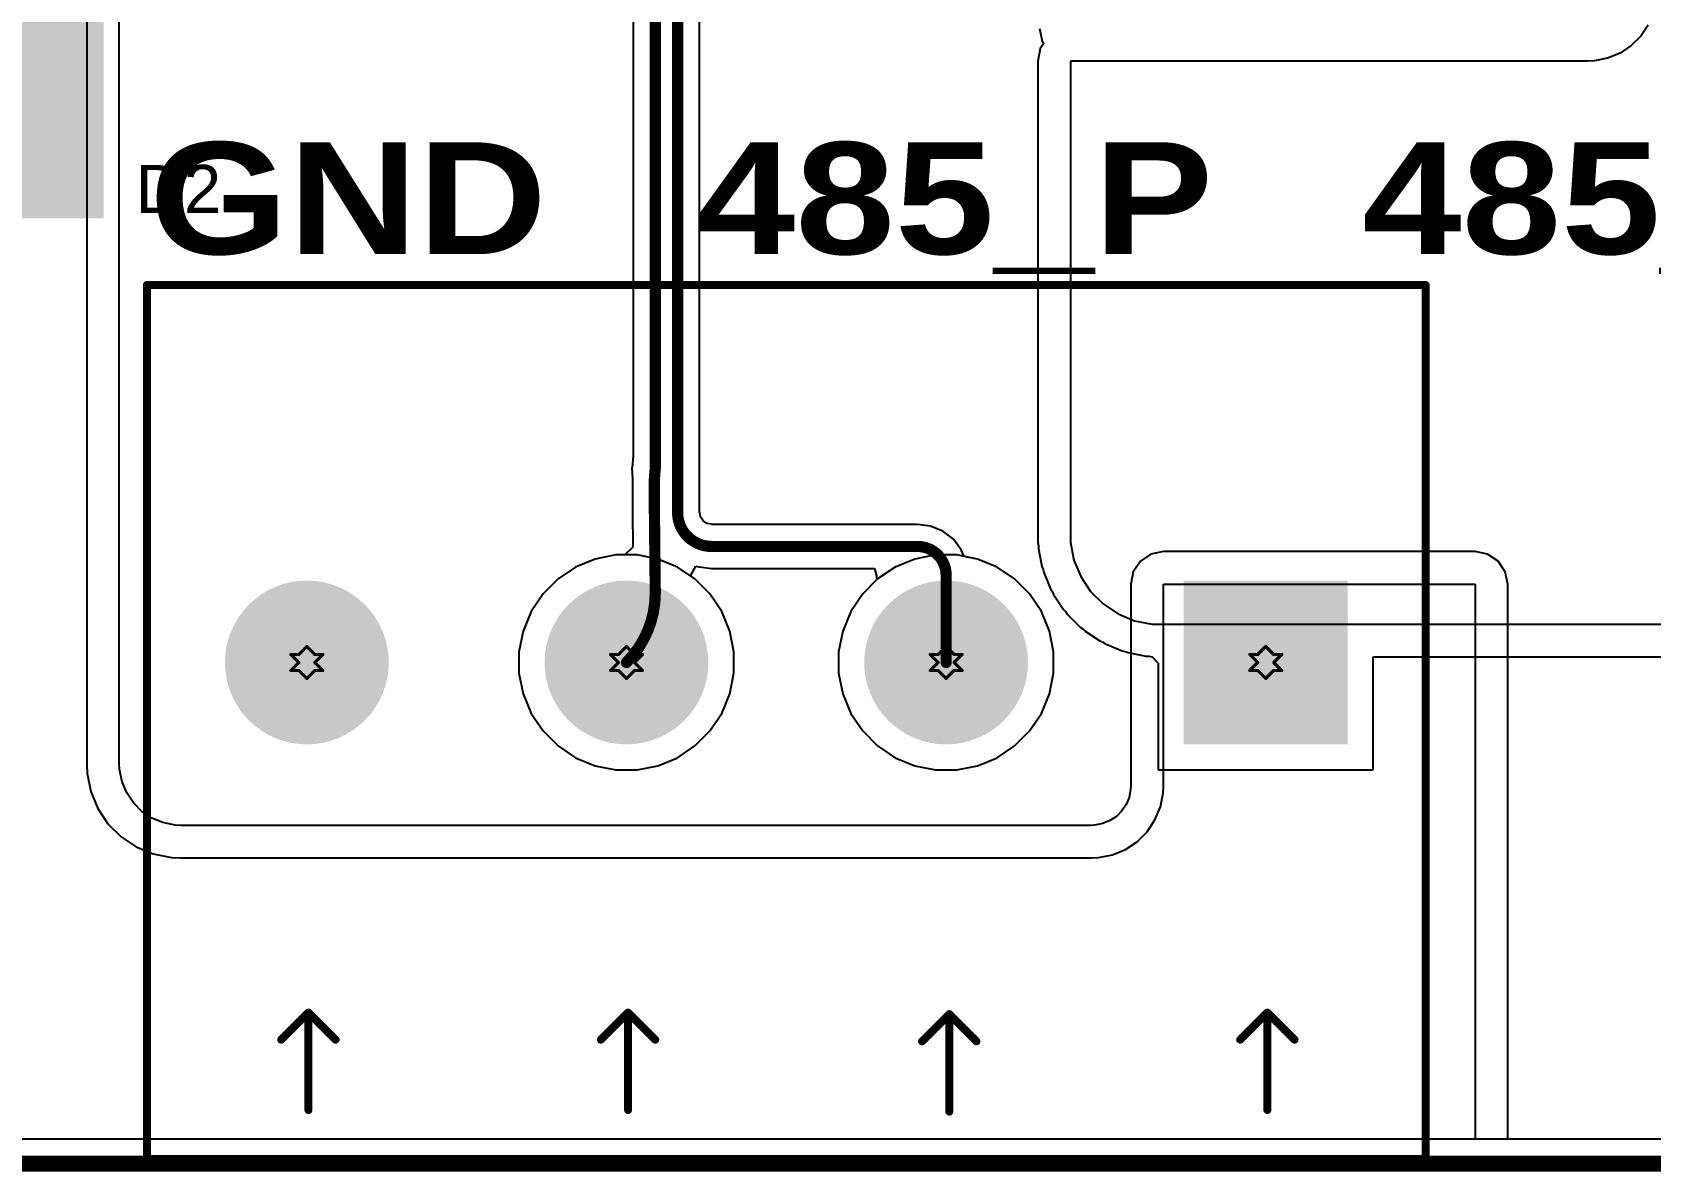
# Model space of a CAD drawing. Header units: inches. Extents: x -40 to 219, y 2 to 133.
# Drawn here: x 9.13 to 34.84, y 2.25 to 20.36 of the extents above; entities that cross this region are included whole.
import ezdxf

# ---------------------------------------------------------------- set-up
doc = ezdxf.new("R2010")
doc.units = ezdxf.units.IN
for name, color, linetype in [('Board Outline', 216, 'Continuous'), ('Bottom Layer', 5, 'Continuous'), ('Bottom Solder', 6, 'Continuous'), ('Drill Drawing', 1, 'Continuous'), ('Multi-Layer', 9, 'Continuous'), ('Pad Holes', 156, 'Continuous'), ('Top Layer', 1, 'Continuous'), ('Top Overlay', 2, 'Continuous'), ('Top Paste', 8, 'Continuous'), ('Top Solder', 216, 'Continuous')]:
    doc.layers.add(name, color=color, linetype=linetype)
doc.styles.add('Arial', font='', dxfattribs={"height": 0.2})
doc.styles.add('Arial Black_Bold', font='', dxfattribs={"height": 0.2})
doc.styles.get('Arial').set_extended_font_data('Arial')
doc.styles.get('Arial Black_Bold').set_extended_font_data('Arial Black', bold=True)

# ---------------------------------------------------------------- blocks, each defined once
blk = doc.blocks.new('TB008A_508_04BE_1')
at = {"layer": 'Bottom Layer'}
blk.add_hatch(color=5, dxfattribs=at).paths.add_polyline_path([(-1.2, 1.2), (1.2, 1.2), (1.2, -1.2), (-1.2, -1.2)])
h = blk.add_hatch(color=5, dxfattribs=at)
edge = h.paths.add_edge_path()
edge.add_arc((5.08, 0), 1.2, 0, 360)
h = blk.add_hatch(color=5, dxfattribs=at)
edge = h.paths.add_edge_path()
edge.add_arc((10.16, 0), 1.2, 0, 360)
h = blk.add_hatch(color=5, dxfattribs=at)
edge = h.paths.add_edge_path()
edge.add_arc((15.24, 0), 1.2, 0, 360)
at = {"layer": 'Bottom Solder'}
blk.add_hatch(color=6, dxfattribs=at).paths.add_polyline_path([(-1.302, 1.302), (1.302, 1.302), (1.302, -1.302), (-1.302, -1.302)])
h = blk.add_hatch(color=6, dxfattribs=at)
edge = h.paths.add_edge_path()
edge.add_arc((5.08, 0), 1.302, 0, 360)
h = blk.add_hatch(color=6, dxfattribs=at)
edge = h.paths.add_edge_path()
edge.add_arc((10.16, 0), 1.302, 0, 360)
h = blk.add_hatch(color=6, dxfattribs=at)
edge = h.paths.add_edge_path()
edge.add_arc((15.24, 0), 1.302, 0, 360)
at = {"layer": 'Multi-Layer'}
h = blk.add_hatch(color=9, dxfattribs=at)
edge = h.paths.add_edge_path()
edge.add_arc((5.08, 0), 1.2, 0, 360)
h = blk.add_hatch(color=9, dxfattribs=at)
edge = h.paths.add_edge_path()
edge.add_arc((10.16, 0), 1.2, 0, 360)
h = blk.add_hatch(color=9, dxfattribs=at)
edge = h.paths.add_edge_path()
edge.add_arc((15.24, 0), 1.2, 0, 360)
at = {"layer": 'Pad Holes'}
h = blk.add_hatch(color=7, dxfattribs=at)
edge = h.paths.add_edge_path()
edge.add_arc((0, 0), 0.8, 0, 360)
h = blk.add_hatch(color=7, dxfattribs=at)
edge = h.paths.add_edge_path()
edge.add_arc((5.08, 0), 0.8, 0, 360)
h = blk.add_hatch(color=7, dxfattribs=at)
edge = h.paths.add_edge_path()
edge.add_arc((10.16, 0), 0.8, 0, 360)
h = blk.add_hatch(color=7, dxfattribs=at)
edge = h.paths.add_edge_path()
edge.add_arc((15.24, 0), 0.8, 0, 360)
at = {"layer": 'Top Layer'}
blk.add_hatch(color=1, dxfattribs=at).paths.add_polyline_path([(-1.2, 1.2), (1.2, 1.2), (1.2, -1.2), (-1.2, -1.2)])
h = blk.add_hatch(color=1, dxfattribs=at)
edge = h.paths.add_edge_path()
edge.add_arc((5.08, 0), 1.2, 0, 360)
h = blk.add_hatch(color=1, dxfattribs=at)
edge = h.paths.add_edge_path()
edge.add_arc((10.16, 0), 1.2, 0, 360)
h = blk.add_hatch(color=1, dxfattribs=at)
edge = h.paths.add_edge_path()
edge.add_arc((15.24, 0), 1.2, 0, 360)
at = {"layer": 'Top Solder'}
blk.add_hatch(color=216, dxfattribs=at).paths.add_polyline_path([(-1.302, 1.302), (1.302, 1.302), (1.302, -1.302), (-1.302, -1.302)])
h = blk.add_hatch(color=216, dxfattribs=at)
edge = h.paths.add_edge_path()
edge.add_arc((5.08, 0), 1.302, 0, 360)
h = blk.add_hatch(color=216, dxfattribs=at)
edge = h.paths.add_edge_path()
edge.add_arc((10.16, 0), 1.302, 0, 360)
h = blk.add_hatch(color=216, dxfattribs=at)
edge = h.paths.add_edge_path()
edge.add_arc((15.24, 0), 1.302, 0, 360)
at = {"layer": 'Top Overlay'}
for points in [[(17.78, 7.89, 0.127, 0.127, 0), (-2.54, 7.89, 0.127, 0.127, 0)], [(-2.54, 7.89, 0.127, 0.127, 0), (-2.54, -6, 0.127, 0.127, 0)], [(17.78, 7.89, 0.127, 0.127, 0), (17.78, -6, 0.127, 0.127, 0)], [(-0.025, 7.112, 0.127, 0.127, 0), (-0.025, 5.563, 0.127, 0.127, 0)], [(5.029, 5.588, 0.127, 0.127, 0), (5.029, 7.137, 0.127, 0.127, 0)], [(10.135, 7.112, 0.127, 0.127, 0), (10.135, 5.563, 0.127, 0.127, 0)], [(15.215, 7.112, 0.127, 0.127, 0), (15.215, 5.563, 0.127, 0.127, 0)], [(-0.025, 5.563, 0.127, 0.127, 0), (-0.457, 5.994, 0.127, 0.127, 0)], [(0.406, 5.994, 0.127, 0.127, 0), (-0.025, 5.563, 0.127, 0.127, 0)], [(5.029, 5.588, 0.127, 0.127, 0), (4.597, 6.02, 0.127, 0.127, 0)], [(5.461, 6.02, 0.127, 0.127, 0), (5.029, 5.588, 0.127, 0.127, 0)], [(10.135, 5.563, 0.127, 0.127, 0), (9.703, 5.994, 0.127, 0.127, 0)], [(10.566, 5.994, 0.127, 0.127, 0), (10.135, 5.563, 0.127, 0.127, 0)], [(15.215, 5.563, 0.127, 0.127, 0), (14.783, 5.994, 0.127, 0.127, 0)], [(15.646, 5.994, 0.127, 0.127, 0), (15.215, 5.563, 0.127, 0.127, 0)], [(17.78, -6, 0.127, 0.127, 0), (-2.54, -6, 0.127, 0.127, 0)]]:
    blk.add_lwpolyline(points, format="xyseb", dxfattribs=at)
for points in [[(-2.572, 7.89, 0.0635, 0.0635, 1), (-2.508, 7.89, 0.0635, 0.0635, 1)], [(-2.572, 7.89, 0.0635, 0.0635, 1), (-2.508, 7.89, 0.0635, 0.0635, 1)], [(17.748, 7.89, 0.0635, 0.0635, 1), (17.812, 7.89, 0.0635, 0.0635, 1)], [(17.748, 7.89, 0.0635, 0.0635, 1), (17.812, 7.89, 0.0635, 0.0635, 1)], [(-0.057, 7.112, 0.0635, 0.0635, 1), (0.006, 7.112, 0.0635, 0.0635, 1)], [(4.997, 7.137, 0.0635, 0.0635, 1), (5.061, 7.137, 0.0635, 0.0635, 1)], [(10.103, 7.112, 0.0635, 0.0635, 1), (10.166, 7.112, 0.0635, 0.0635, 1)], [(15.183, 7.112, 0.0635, 0.0635, 1), (15.246, 7.112, 0.0635, 0.0635, 1)], [(-0.489, 5.994, 0.0635, 0.0635, 1), (-0.425, 5.994, 0.0635, 0.0635, 1)], [(0.375, 5.994, 0.0635, 0.0635, 1), (0.438, 5.994, 0.0635, 0.0635, 1)], [(4.566, 6.02, 0.0635, 0.0635, 1), (4.629, 6.02, 0.0635, 0.0635, 1)], [(5.429, 6.02, 0.0635, 0.0635, 1), (5.493, 6.02, 0.0635, 0.0635, 1)], [(9.671, 5.994, 0.0635, 0.0635, 1), (9.735, 5.994, 0.0635, 0.0635, 1)], [(10.535, 5.994, 0.0635, 0.0635, 1), (10.598, 5.994, 0.0635, 0.0635, 1)], [(14.751, 5.994, 0.0635, 0.0635, 1), (14.815, 5.994, 0.0635, 0.0635, 1)], [(15.615, 5.994, 0.0635, 0.0635, 1), (15.678, 5.994, 0.0635, 0.0635, 1)], [(-0.057, 5.563, 0.0635, 0.0635, 1), (0.006, 5.563, 0.0635, 0.0635, 1)], [(-0.057, 5.563, 0.0635, 0.0635, 1), (0.006, 5.563, 0.0635, 0.0635, 1)], [(-0.057, 5.563, 0.0635, 0.0635, 1), (0.006, 5.563, 0.0635, 0.0635, 1)], [(4.997, 5.588, 0.0635, 0.0635, 1), (5.061, 5.588, 0.0635, 0.0635, 1)], [(4.997, 5.588, 0.0635, 0.0635, 1), (5.061, 5.588, 0.0635, 0.0635, 1)], [(4.997, 5.588, 0.0635, 0.0635, 1), (5.061, 5.588, 0.0635, 0.0635, 1)], [(10.103, 5.563, 0.0635, 0.0635, 1), (10.166, 5.563, 0.0635, 0.0635, 1)], [(10.103, 5.563, 0.0635, 0.0635, 1), (10.166, 5.563, 0.0635, 0.0635, 1)], [(10.103, 5.563, 0.0635, 0.0635, 1), (10.166, 5.563, 0.0635, 0.0635, 1)], [(15.183, 5.563, 0.0635, 0.0635, 1), (15.246, 5.563, 0.0635, 0.0635, 1)], [(15.183, 5.563, 0.0635, 0.0635, 1), (15.246, 5.563, 0.0635, 0.0635, 1)], [(15.183, 5.563, 0.0635, 0.0635, 1), (15.246, 5.563, 0.0635, 0.0635, 1)], [(-2.572, -6, 0.0635, 0.0635, 1), (-2.508, -6, 0.0635, 0.0635, 1)], [(-2.572, -6, 0.0635, 0.0635, 1), (-2.508, -6, 0.0635, 0.0635, 1)], [(17.748, -6, 0.0635, 0.0635, 1), (17.812, -6, 0.0635, 0.0635, 1)], [(17.748, -6, 0.0635, 0.0635, 1), (17.812, -6, 0.0635, 0.0635, 1)]]:
    blk.add_lwpolyline(points, format="xyseb", close=True, dxfattribs=at)
blk = doc.blocks.new('SMB__169')
at = {"layer": 'Top Layer'}
for points in [[(-3.7, -1.2), (-3.7, 1.2), (-0.9, 1.2), (-0.9, -1.2)], [(0.9, -1.2), (0.9, 1.2), (3.7, 1.2), (3.7, -1.2)]]:
    blk.add_hatch(color=1, dxfattribs=at).paths.add_polyline_path(points)
at = {"layer": 'Top Overlay'}
for points in [[(2.591, 1.245), (4.826, 1.245), (4.826, 1.905), (2.591, 1.905)], [(3.734, -1.651), (4.826, -1.651), (4.826, 1.346), (3.734, 1.346)], [(2.591, -1.905), (4.826, -1.905), (4.826, -1.245), (2.591, -1.245)]]:
    blk.add_hatch(color=2, dxfattribs=at).paths.add_polyline_path(points)
at = {"layer": 'Top Paste'}
for points in [[(-3.7, -1.2), (-3.7, 1.2), (-0.9, 1.2), (-0.9, -1.2)], [(0.9, -1.2), (0.9, 1.2), (3.7, 1.2), (3.7, -1.2)]]:
    blk.add_hatch(color=8, dxfattribs=at).paths.add_polyline_path(points)
at = {"layer": 'Top Solder'}
for points in [[(-3.802, -1.302), (-3.802, 1.302), (-0.798, 1.302), (-0.798, -1.302)], [(0.798, -1.302), (0.798, 1.302), (3.802, 1.302), (3.802, -1.302)]]:
    blk.add_hatch(color=216, dxfattribs=at).paths.add_polyline_path(points)
at = {"layer": 'Top Overlay'}
for points in [[(-2.21, 1.854, 0.127, 0.127, 0), (2.591, 1.854, 0.127, 0.127, 0)], [(-2.21, 1.854, 0.127, 0.127, 0), (-2.21, 1.397, 0.127, 0.127, 0)], [(-2.21, -1.854, 0.127, 0.127, 0), (-2.21, -1.397, 0.127, 0.127, 0)], [(-2.21, -1.854, 0.127, 0.127, 0), (2.591, -1.854, 0.127, 0.127, 0)]]:
    blk.add_lwpolyline(points, format="xyseb", dxfattribs=at)
for points in [[(-2.242, 1.854, 0.0635, 0.0635, 1), (-2.178, 1.854, 0.0635, 0.0635, 1)], [(-2.242, 1.854, 0.0635, 0.0635, 1), (-2.178, 1.854, 0.0635, 0.0635, 1)], [(2.559, 1.854, 0.0635, 0.0635, 1), (2.623, 1.854, 0.0635, 0.0635, 1)], [(-2.242, 1.397, 0.0635, 0.0635, 1), (-2.178, 1.397, 0.0635, 0.0635, 1)], [(-2.242, -1.397, 0.0635, 0.0635, 1), (-2.178, -1.397, 0.0635, 0.0635, 1)], [(-2.242, -1.854, 0.0635, 0.0635, 1), (-2.178, -1.854, 0.0635, 0.0635, 1)], [(-2.242, -1.854, 0.0635, 0.0635, 1), (-2.178, -1.854, 0.0635, 0.0635, 1)], [(2.559, -1.854, 0.0635, 0.0635, 1), (2.623, -1.854, 0.0635, 0.0635, 1)]]:
    blk.add_lwpolyline(points, format="xyseb", close=True, dxfattribs=at)

msp = doc.modelspace()

# ---------------------------------------------------------------- linework, layer by layer
at = {"layer": 'Board Outline'}
msp.add_lwpolyline([(3.393, 2.382, 0.254, 0.254, 0), (85.393, 2.382, 0.254, 0.254, 0)], format="xyseb", dxfattribs=at)
at = {"layer": 'Bottom Layer'}
for p, q in [((25.134, 20.42), (25.174, 20.222)), ((34.807, 20.475), (34.688, 20.298)), ((25.145, 20.101), (25.105, 19.902)), ((25.2, 20.183), (25.145, 20.101)), ((25.174, 20.222), (25.2, 20.183)), ((34.537, 20.148), (34.359, 20.03)), ((34.688, 20.298), (34.537, 20.148)), ((25.105, 19.902), (25.105, 12.394)), ((30.484, 19.902), (25.623, 19.902)), ((25.623, 19.902), (25.623, 12.394)), ((33.847, 19.902), (30.484, 19.902)), ((33.953, 19.907), (33.847, 19.902)), ((34.162, 19.948), (33.953, 19.907)), ((34.359, 20.03), (34.162, 19.948)), ((25.105, 12.394), (25.105, 12.252)), ((25.623, 12.394), (25.623, 12.252)), ((25.105, 12.252), (25.115, 12.202)), ((25.115, 12.202), (25.115, 12.151)), ((25.115, 12.151), (25.171, 11.873)), ((25.623, 12.252), (25.679, 11.974)), ((17.759, 11.86), (17.48, 11.673)), ((18.07, 11.989), (17.759, 11.86)), ((18.4, 12.054), (18.07, 11.989)), ((18.737, 12.054), (18.4, 12.054)), ((19.067, 11.989), (18.737, 12.054)), ((19.377, 11.86), (19.067, 11.989)), ((19.657, 11.673), (19.377, 11.86)), ((22.839, 11.86), (22.56, 11.673)), ((23.15, 11.989), (22.839, 11.86)), ((23.48, 12.054), (23.15, 11.989)), ((23.817, 12.054), (23.48, 12.054)), ((24.147, 11.989), (23.817, 12.054)), ((24.457, 11.86), (24.147, 11.989)), ((24.737, 11.673), (24.457, 11.86)), ((25.171, 11.873), (25.19, 11.826)), ((25.679, 11.974), (25.787, 11.712)), ((17.48, 11.673), (17.242, 11.435)), ((19.895, 11.435), (19.657, 11.673)), ((22.56, 11.673), (22.322, 11.435)), ((24.975, 11.435), (24.737, 11.673)), ((25.19, 11.826), (25.2, 11.776)), ((25.2, 11.776), (25.309, 11.514)), ((25.787, 11.712), (25.945, 11.476)), ((17.242, 11.435), (17.055, 11.155)), ((20.082, 11.155), (19.895, 11.435)), ((22.322, 11.435), (22.135, 11.155)), ((25.162, 11.155), (24.975, 11.435)), ((25.309, 11.514), (25.337, 11.471)), ((25.337, 11.471), (25.356, 11.424)), ((25.356, 11.424), (25.514, 11.188)), ((25.945, 11.476), (26.145, 11.276)), ((17.055, 11.155), (16.926, 10.845)), ((20.211, 10.845), (20.082, 11.155)), ((22.135, 11.155), (22.006, 10.845)), ((25.291, 10.845), (25.162, 11.155)), ((25.514, 11.188), (25.55, 11.152)), ((25.55, 11.152), (25.578, 11.11)), ((25.578, 11.11), (25.779, 10.909)), ((26.145, 11.276), (26.381, 11.118)), ((26.381, 11.118), (26.643, 11.01)), ((16.926, 10.845), (16.86, 10.515)), ((20.276, 10.515), (20.211, 10.845)), ((22.006, 10.845), (21.94, 10.515)), ((25.356, 10.515), (25.291, 10.845)), ((25.779, 10.909), (25.821, 10.881)), ((25.821, 10.881), (25.857, 10.845)), ((25.857, 10.845), (26.093, 10.688)), ((26.643, 11.01), (26.921, 10.954)), ((26.921, 10.954), (27.063, 10.954)), ((27.063, 10.954), (36.842, 10.954)), ((26.093, 10.688), (26.14, 10.668)), ((26.14, 10.668), (26.183, 10.64)), ((26.183, 10.64), (26.445, 10.531)), ((16.86, 10.515), (16.86, 10.178)), ((20.276, 10.178), (20.276, 10.515)), ((21.94, 10.515), (21.94, 10.178)), ((25.356, 10.178), (25.356, 10.515)), ((26.445, 10.531), (26.495, 10.521)), ((26.495, 10.521), (26.542, 10.502)), ((26.542, 10.502), (26.82, 10.446)), ((26.82, 10.446), (26.871, 10.446)), ((26.871, 10.446), (26.921, 10.436)), ((26.921, 10.436), (27.02, 10.337)), ((27.02, 10.337), (27.02, 8.638)), ((30.436, 8.638), (30.436, 10.436)), ((30.436, 10.436), (36.842, 10.436)), ((16.86, 10.178), (16.926, 9.848)), ((20.211, 9.848), (20.276, 10.178)), ((21.94, 10.178), (22.006, 9.848)), ((25.291, 9.848), (25.356, 10.178)), ((16.926, 9.848), (17.055, 9.537)), ((20.082, 9.537), (20.211, 9.848)), ((22.006, 9.848), (22.135, 9.537)), ((25.162, 9.537), (25.291, 9.848)), ((17.055, 9.537), (17.242, 9.258)), ((19.895, 9.258), (20.082, 9.537)), ((22.135, 9.537), (22.322, 9.258)), ((24.975, 9.258), (25.162, 9.537)), ((17.242, 9.258), (17.48, 9.02)), ((17.48, 9.02), (17.759, 8.833)), ((19.377, 8.833), (19.657, 9.02)), ((19.657, 9.02), (19.895, 9.258)), ((22.322, 9.258), (22.56, 9.02)), ((22.56, 9.02), (22.839, 8.833)), ((24.457, 8.833), (24.737, 9.02)), ((24.737, 9.02), (24.975, 9.258)), ((17.759, 8.833), (18.07, 8.704)), ((19.067, 8.704), (19.377, 8.833)), ((22.839, 8.833), (23.15, 8.704)), ((24.147, 8.704), (24.457, 8.833)), ((18.07, 8.704), (18.4, 8.638)), ((18.4, 8.638), (18.737, 8.638)), ((18.737, 8.638), (19.067, 8.704)), ((23.15, 8.704), (23.48, 8.638)), ((23.48, 8.638), (23.817, 8.638)), ((23.817, 8.638), (24.147, 8.704)), ((27.02, 8.638), (30.436, 8.638)), ((85.63, 2.77), (3.156, 2.77))]:
    msp.add_line(p, q, dxfattribs=at)
at = {"layer": 'Drill Drawing'}
for points in [[(13.361, 10.473, 0.0508, 0.0508, 0), (13.488, 10.6, 0.0508, 0.0508, 0)], [(13.488, 10.6, 0.0508, 0.0508, 0), (13.615, 10.473, 0.0508, 0.0508, 0)], [(18.441, 10.473, 0.0508, 0.0508, 0), (18.568, 10.6, 0.0508, 0.0508, 0)], [(18.568, 10.6, 0.0508, 0.0508, 0), (18.695, 10.473, 0.0508, 0.0508, 0)], [(23.521, 10.473, 0.0508, 0.0508, 0), (23.648, 10.6, 0.0508, 0.0508, 0)], [(23.648, 10.6, 0.0508, 0.0508, 0), (23.775, 10.473, 0.0508, 0.0508, 0)], [(28.601, 10.473, 0.0508, 0.0508, 0), (28.728, 10.6, 0.0508, 0.0508, 0)], [(28.728, 10.6, 0.0508, 0.0508, 0), (28.855, 10.473, 0.0508, 0.0508, 0)], [(13.234, 10.473, 0.0508, 0.0508, 0), (13.361, 10.346, 0.0508, 0.0508, 0)], [(13.234, 10.473, 0.0508, 0.0508, 0), (13.361, 10.473, 0.0508, 0.0508, 0)], [(13.234, 10.219, 0.0508, 0.0508, 0), (13.361, 10.346, 0.0508, 0.0508, 0)], [(13.615, 10.473, 0.0508, 0.0508, 0), (13.742, 10.473, 0.0508, 0.0508, 0)], [(13.615, 10.346, 0.0508, 0.0508, 0), (13.742, 10.473, 0.0508, 0.0508, 0)], [(13.615, 10.346, 0.0508, 0.0508, 0), (13.742, 10.219, 0.0508, 0.0508, 0)], [(18.314, 10.473, 0.0508, 0.0508, 0), (18.441, 10.346, 0.0508, 0.0508, 0)], [(18.314, 10.473, 0.0508, 0.0508, 0), (18.441, 10.473, 0.0508, 0.0508, 0)], [(18.314, 10.219, 0.0508, 0.0508, 0), (18.441, 10.346, 0.0508, 0.0508, 0)], [(18.695, 10.473, 0.0508, 0.0508, 0), (18.822, 10.473, 0.0508, 0.0508, 0)], [(18.695, 10.346, 0.0508, 0.0508, 0), (18.822, 10.473, 0.0508, 0.0508, 0)], [(18.695, 10.346, 0.0508, 0.0508, 0), (18.822, 10.219, 0.0508, 0.0508, 0)], [(23.394, 10.473, 0.0508, 0.0508, 0), (23.521, 10.346, 0.0508, 0.0508, 0)], [(23.394, 10.473, 0.0508, 0.0508, 0), (23.521, 10.473, 0.0508, 0.0508, 0)], [(23.394, 10.219, 0.0508, 0.0508, 0), (23.521, 10.346, 0.0508, 0.0508, 0)], [(23.775, 10.473, 0.0508, 0.0508, 0), (23.902, 10.473, 0.0508, 0.0508, 0)], [(23.775, 10.346, 0.0508, 0.0508, 0), (23.902, 10.473, 0.0508, 0.0508, 0)], [(23.775, 10.346, 0.0508, 0.0508, 0), (23.902, 10.219, 0.0508, 0.0508, 0)], [(28.474, 10.473, 0.0508, 0.0508, 0), (28.601, 10.346, 0.0508, 0.0508, 0)], [(28.474, 10.473, 0.0508, 0.0508, 0), (28.601, 10.473, 0.0508, 0.0508, 0)], [(28.474, 10.219, 0.0508, 0.0508, 0), (28.601, 10.346, 0.0508, 0.0508, 0)], [(28.855, 10.473, 0.0508, 0.0508, 0), (28.982, 10.473, 0.0508, 0.0508, 0)], [(28.855, 10.346, 0.0508, 0.0508, 0), (28.982, 10.473, 0.0508, 0.0508, 0)], [(28.855, 10.346, 0.0508, 0.0508, 0), (28.982, 10.219, 0.0508, 0.0508, 0)], [(13.234, 10.219, 0.0508, 0.0508, 0), (13.361, 10.219, 0.0508, 0.0508, 0)], [(13.361, 10.219, 0.0508, 0.0508, 0), (13.488, 10.092, 0.0508, 0.0508, 0)], [(13.488, 10.092, 0.0508, 0.0508, 0), (13.615, 10.219, 0.0508, 0.0508, 0)], [(13.615, 10.219, 0.0508, 0.0508, 0), (13.742, 10.219, 0.0508, 0.0508, 0)], [(18.314, 10.219, 0.0508, 0.0508, 0), (18.441, 10.219, 0.0508, 0.0508, 0)], [(18.441, 10.219, 0.0508, 0.0508, 0), (18.568, 10.092, 0.0508, 0.0508, 0)], [(18.568, 10.092, 0.0508, 0.0508, 0), (18.695, 10.219, 0.0508, 0.0508, 0)], [(18.695, 10.219, 0.0508, 0.0508, 0), (18.822, 10.219, 0.0508, 0.0508, 0)], [(23.394, 10.219, 0.0508, 0.0508, 0), (23.521, 10.219, 0.0508, 0.0508, 0)], [(23.521, 10.219, 0.0508, 0.0508, 0), (23.648, 10.092, 0.0508, 0.0508, 0)], [(23.648, 10.092, 0.0508, 0.0508, 0), (23.775, 10.219, 0.0508, 0.0508, 0)], [(23.775, 10.219, 0.0508, 0.0508, 0), (23.902, 10.219, 0.0508, 0.0508, 0)], [(28.474, 10.219, 0.0508, 0.0508, 0), (28.601, 10.219, 0.0508, 0.0508, 0)], [(28.601, 10.219, 0.0508, 0.0508, 0), (28.728, 10.092, 0.0508, 0.0508, 0)], [(28.728, 10.092, 0.0508, 0.0508, 0), (28.855, 10.219, 0.0508, 0.0508, 0)], [(28.855, 10.219, 0.0508, 0.0508, 0), (28.982, 10.219, 0.0508, 0.0508, 0)]]:
    msp.add_lwpolyline(points, format="xyseb", dxfattribs=at)
for points in [[(13.476, 10.6, 0.0254, 0.0254, 1), (13.501, 10.6, 0.0254, 0.0254, 1)], [(13.476, 10.6, 0.0254, 0.0254, 1), (13.501, 10.6, 0.0254, 0.0254, 1)], [(18.556, 10.6, 0.0254, 0.0254, 1), (18.581, 10.6, 0.0254, 0.0254, 1)], [(18.556, 10.6, 0.0254, 0.0254, 1), (18.581, 10.6, 0.0254, 0.0254, 1)], [(23.636, 10.6, 0.0254, 0.0254, 1), (23.661, 10.6, 0.0254, 0.0254, 1)], [(23.636, 10.6, 0.0254, 0.0254, 1), (23.661, 10.6, 0.0254, 0.0254, 1)], [(28.716, 10.6, 0.0254, 0.0254, 1), (28.741, 10.6, 0.0254, 0.0254, 1)], [(28.716, 10.6, 0.0254, 0.0254, 1), (28.741, 10.6, 0.0254, 0.0254, 1)], [(13.222, 10.473, 0.0254, 0.0254, 1), (13.247, 10.473, 0.0254, 0.0254, 1)], [(13.222, 10.473, 0.0254, 0.0254, 1), (13.247, 10.473, 0.0254, 0.0254, 1)], [(13.349, 10.473, 0.0254, 0.0254, 1), (13.374, 10.473, 0.0254, 0.0254, 1)], [(13.349, 10.473, 0.0254, 0.0254, 1), (13.374, 10.473, 0.0254, 0.0254, 1)], [(13.349, 10.346, 0.0254, 0.0254, 1), (13.374, 10.346, 0.0254, 0.0254, 1)], [(13.349, 10.346, 0.0254, 0.0254, 1), (13.374, 10.346, 0.0254, 0.0254, 1)], [(13.603, 10.473, 0.0254, 0.0254, 1), (13.628, 10.473, 0.0254, 0.0254, 1)], [(13.603, 10.473, 0.0254, 0.0254, 1), (13.628, 10.473, 0.0254, 0.0254, 1)], [(13.603, 10.346, 0.0254, 0.0254, 1), (13.628, 10.346, 0.0254, 0.0254, 1)], [(13.603, 10.346, 0.0254, 0.0254, 1), (13.628, 10.346, 0.0254, 0.0254, 1)], [(13.73, 10.473, 0.0254, 0.0254, 1), (13.755, 10.473, 0.0254, 0.0254, 1)], [(13.73, 10.473, 0.0254, 0.0254, 1), (13.755, 10.473, 0.0254, 0.0254, 1)], [(18.302, 10.473, 0.0254, 0.0254, 1), (18.327, 10.473, 0.0254, 0.0254, 1)], [(18.302, 10.473, 0.0254, 0.0254, 1), (18.327, 10.473, 0.0254, 0.0254, 1)], [(18.429, 10.473, 0.0254, 0.0254, 1), (18.454, 10.473, 0.0254, 0.0254, 1)], [(18.429, 10.473, 0.0254, 0.0254, 1), (18.454, 10.473, 0.0254, 0.0254, 1)], [(18.429, 10.346, 0.0254, 0.0254, 1), (18.454, 10.346, 0.0254, 0.0254, 1)], [(18.429, 10.346, 0.0254, 0.0254, 1), (18.454, 10.346, 0.0254, 0.0254, 1)], [(18.683, 10.473, 0.0254, 0.0254, 1), (18.708, 10.473, 0.0254, 0.0254, 1)], [(18.683, 10.473, 0.0254, 0.0254, 1), (18.708, 10.473, 0.0254, 0.0254, 1)], [(18.683, 10.346, 0.0254, 0.0254, 1), (18.708, 10.346, 0.0254, 0.0254, 1)], [(18.683, 10.346, 0.0254, 0.0254, 1), (18.708, 10.346, 0.0254, 0.0254, 1)], [(18.81, 10.473, 0.0254, 0.0254, 1), (18.835, 10.473, 0.0254, 0.0254, 1)], [(18.81, 10.473, 0.0254, 0.0254, 1), (18.835, 10.473, 0.0254, 0.0254, 1)], [(23.382, 10.473, 0.0254, 0.0254, 1), (23.407, 10.473, 0.0254, 0.0254, 1)], [(23.382, 10.473, 0.0254, 0.0254, 1), (23.407, 10.473, 0.0254, 0.0254, 1)], [(23.509, 10.473, 0.0254, 0.0254, 1), (23.534, 10.473, 0.0254, 0.0254, 1)], [(23.509, 10.473, 0.0254, 0.0254, 1), (23.534, 10.473, 0.0254, 0.0254, 1)], [(23.509, 10.346, 0.0254, 0.0254, 1), (23.534, 10.346, 0.0254, 0.0254, 1)], [(23.509, 10.346, 0.0254, 0.0254, 1), (23.534, 10.346, 0.0254, 0.0254, 1)], [(23.763, 10.473, 0.0254, 0.0254, 1), (23.788, 10.473, 0.0254, 0.0254, 1)], [(23.763, 10.473, 0.0254, 0.0254, 1), (23.788, 10.473, 0.0254, 0.0254, 1)], [(23.763, 10.346, 0.0254, 0.0254, 1), (23.788, 10.346, 0.0254, 0.0254, 1)], [(23.763, 10.346, 0.0254, 0.0254, 1), (23.788, 10.346, 0.0254, 0.0254, 1)], [(23.89, 10.473, 0.0254, 0.0254, 1), (23.915, 10.473, 0.0254, 0.0254, 1)], [(23.89, 10.473, 0.0254, 0.0254, 1), (23.915, 10.473, 0.0254, 0.0254, 1)], [(28.462, 10.473, 0.0254, 0.0254, 1), (28.487, 10.473, 0.0254, 0.0254, 1)], [(28.462, 10.473, 0.0254, 0.0254, 1), (28.487, 10.473, 0.0254, 0.0254, 1)], [(28.589, 10.473, 0.0254, 0.0254, 1), (28.614, 10.473, 0.0254, 0.0254, 1)], [(28.589, 10.473, 0.0254, 0.0254, 1), (28.614, 10.473, 0.0254, 0.0254, 1)], [(28.589, 10.346, 0.0254, 0.0254, 1), (28.614, 10.346, 0.0254, 0.0254, 1)], [(28.589, 10.346, 0.0254, 0.0254, 1), (28.614, 10.346, 0.0254, 0.0254, 1)], [(28.843, 10.473, 0.0254, 0.0254, 1), (28.868, 10.473, 0.0254, 0.0254, 1)], [(28.843, 10.473, 0.0254, 0.0254, 1), (28.868, 10.473, 0.0254, 0.0254, 1)], [(28.843, 10.346, 0.0254, 0.0254, 1), (28.868, 10.346, 0.0254, 0.0254, 1)], [(28.843, 10.346, 0.0254, 0.0254, 1), (28.868, 10.346, 0.0254, 0.0254, 1)], [(28.97, 10.473, 0.0254, 0.0254, 1), (28.995, 10.473, 0.0254, 0.0254, 1)], [(28.97, 10.473, 0.0254, 0.0254, 1), (28.995, 10.473, 0.0254, 0.0254, 1)], [(13.222, 10.219, 0.0254, 0.0254, 1), (13.247, 10.219, 0.0254, 0.0254, 1)], [(13.222, 10.219, 0.0254, 0.0254, 1), (13.247, 10.219, 0.0254, 0.0254, 1)], [(13.349, 10.219, 0.0254, 0.0254, 1), (13.374, 10.219, 0.0254, 0.0254, 1)], [(13.349, 10.219, 0.0254, 0.0254, 1), (13.374, 10.219, 0.0254, 0.0254, 1)], [(13.476, 10.092, 0.0254, 0.0254, 1), (13.501, 10.092, 0.0254, 0.0254, 1)], [(13.476, 10.092, 0.0254, 0.0254, 1), (13.501, 10.092, 0.0254, 0.0254, 1)], [(13.603, 10.219, 0.0254, 0.0254, 1), (13.628, 10.219, 0.0254, 0.0254, 1)], [(13.603, 10.219, 0.0254, 0.0254, 1), (13.628, 10.219, 0.0254, 0.0254, 1)], [(13.73, 10.219, 0.0254, 0.0254, 1), (13.755, 10.219, 0.0254, 0.0254, 1)], [(13.73, 10.219, 0.0254, 0.0254, 1), (13.755, 10.219, 0.0254, 0.0254, 1)], [(18.302, 10.219, 0.0254, 0.0254, 1), (18.327, 10.219, 0.0254, 0.0254, 1)], [(18.302, 10.219, 0.0254, 0.0254, 1), (18.327, 10.219, 0.0254, 0.0254, 1)], [(18.429, 10.219, 0.0254, 0.0254, 1), (18.454, 10.219, 0.0254, 0.0254, 1)], [(18.429, 10.219, 0.0254, 0.0254, 1), (18.454, 10.219, 0.0254, 0.0254, 1)], [(18.556, 10.092, 0.0254, 0.0254, 1), (18.581, 10.092, 0.0254, 0.0254, 1)], [(18.556, 10.092, 0.0254, 0.0254, 1), (18.581, 10.092, 0.0254, 0.0254, 1)], [(18.683, 10.219, 0.0254, 0.0254, 1), (18.708, 10.219, 0.0254, 0.0254, 1)], [(18.683, 10.219, 0.0254, 0.0254, 1), (18.708, 10.219, 0.0254, 0.0254, 1)], [(18.81, 10.219, 0.0254, 0.0254, 1), (18.835, 10.219, 0.0254, 0.0254, 1)], [(18.81, 10.219, 0.0254, 0.0254, 1), (18.835, 10.219, 0.0254, 0.0254, 1)], [(23.382, 10.219, 0.0254, 0.0254, 1), (23.407, 10.219, 0.0254, 0.0254, 1)], [(23.382, 10.219, 0.0254, 0.0254, 1), (23.407, 10.219, 0.0254, 0.0254, 1)], [(23.509, 10.219, 0.0254, 0.0254, 1), (23.534, 10.219, 0.0254, 0.0254, 1)], [(23.509, 10.219, 0.0254, 0.0254, 1), (23.534, 10.219, 0.0254, 0.0254, 1)], [(23.636, 10.092, 0.0254, 0.0254, 1), (23.661, 10.092, 0.0254, 0.0254, 1)], [(23.636, 10.092, 0.0254, 0.0254, 1), (23.661, 10.092, 0.0254, 0.0254, 1)], [(23.763, 10.219, 0.0254, 0.0254, 1), (23.788, 10.219, 0.0254, 0.0254, 1)], [(23.763, 10.219, 0.0254, 0.0254, 1), (23.788, 10.219, 0.0254, 0.0254, 1)], [(23.89, 10.219, 0.0254, 0.0254, 1), (23.915, 10.219, 0.0254, 0.0254, 1)], [(23.89, 10.219, 0.0254, 0.0254, 1), (23.915, 10.219, 0.0254, 0.0254, 1)], [(28.462, 10.219, 0.0254, 0.0254, 1), (28.487, 10.219, 0.0254, 0.0254, 1)], [(28.462, 10.219, 0.0254, 0.0254, 1), (28.487, 10.219, 0.0254, 0.0254, 1)], [(28.589, 10.219, 0.0254, 0.0254, 1), (28.614, 10.219, 0.0254, 0.0254, 1)], [(28.589, 10.219, 0.0254, 0.0254, 1), (28.614, 10.219, 0.0254, 0.0254, 1)], [(28.716, 10.092, 0.0254, 0.0254, 1), (28.741, 10.092, 0.0254, 0.0254, 1)], [(28.716, 10.092, 0.0254, 0.0254, 1), (28.741, 10.092, 0.0254, 0.0254, 1)], [(28.843, 10.219, 0.0254, 0.0254, 1), (28.868, 10.219, 0.0254, 0.0254, 1)], [(28.843, 10.219, 0.0254, 0.0254, 1), (28.868, 10.219, 0.0254, 0.0254, 1)], [(28.97, 10.219, 0.0254, 0.0254, 1), (28.995, 10.219, 0.0254, 0.0254, 1)], [(28.97, 10.219, 0.0254, 0.0254, 1), (28.995, 10.219, 0.0254, 0.0254, 1)]]:
    msp.add_lwpolyline(points, format="xyseb", close=True, dxfattribs=at)
at = {"layer": 'Top Layer'}
for p, q in [((9.99, 23.961), (9.99, 8.73)), ((10.508, 8.742), (10.508, 23.961)), ((18.676, 22.556), (18.676, 13.628)), ((19.731, 12.73), (19.731, 22.492)), ((18.661, 13.451), (18.655, 13.437)), ((18.655, 13.437), (18.665, 13.259)), ((18.676, 13.628), (18.661, 13.451)), ((18.665, 13.258), (18.663, 13.248)), ((18.663, 13.248), (18.663, 12.753)), ((18.665, 13.259), (18.665, 13.258)), ((18.663, 12.753), (18.663, 12.75)), ((18.663, 12.75), (18.663, 12.746)), ((18.663, 12.746), (18.669, 12.181)), ((19.733, 12.73), (19.731, 12.73)), ((19.747, 12.658), (19.733, 12.73)), ((19.788, 12.597), (19.747, 12.658)), ((19.849, 12.556), (19.788, 12.597)), ((19.921, 12.542), (19.849, 12.556)), ((19.921, 12.54), (19.921, 12.542)), ((23.194, 12.54), (19.921, 12.54)), ((23.402, 12.512), (23.194, 12.54)), ((23.194, 12.54), (23.194, 12.54)), ((23.596, 12.432), (23.402, 12.512)), ((23.763, 12.304), (23.596, 12.432)), ((18.669, 12.181), (18.543, 12.054)), ((23.89, 12.138), (23.763, 12.304)), ((23.935, 12.031), (23.89, 12.138)), ((27.102, 12.107), (26.904, 12.068)), ((32.055, 12.107), (27.102, 12.107)), ((32.253, 12.068), (32.055, 12.107)), ((17.759, 11.86), (17.48, 11.673)), ((18.07, 11.989), (17.759, 11.86)), ((18.4, 12.054), (18.07, 11.989)), ((18.543, 12.054), (18.4, 12.054)), ((19.586, 11.721), (19.67, 11.878)), ((19.67, 11.878), (19.69, 11.87)), ((19.69, 11.87), (19.921, 11.84)), ((19.921, 11.84), (19.921, 11.84)), ((19.921, 11.84), (22.509, 11.84)), ((22.509, 11.84), (22.544, 11.724)), ((24.147, 11.989), (23.935, 12.031)), ((24.457, 11.86), (24.147, 11.989)), ((24.737, 11.673), (24.457, 11.86)), ((26.736, 11.956), (26.623, 11.788)), ((26.904, 12.068), (26.736, 11.956)), ((32.421, 11.956), (32.253, 12.068)), ((32.533, 11.788), (32.421, 11.956)), ((17.48, 11.673), (17.242, 11.435)), ((19.657, 11.673), (19.586, 11.721)), ((19.895, 11.435), (19.657, 11.673)), ((22.549, 11.663), (22.322, 11.435)), ((22.544, 11.724), (22.549, 11.663)), ((24.975, 11.435), (24.737, 11.673)), ((26.623, 11.788), (26.584, 11.589)), ((26.584, 11.589), (26.584, 8.395)), ((27.102, 8.382), (27.102, 11.589)), ((27.102, 11.589), (32.055, 11.589)), ((32.055, 11.589), (32.055, 2.77)), ((32.573, 11.589), (32.533, 11.788)), ((32.573, 2.77), (32.573, 11.589)), ((17.242, 11.435), (17.055, 11.155)), ((20.082, 11.155), (19.895, 11.435)), ((22.322, 11.435), (22.135, 11.155)), ((25.162, 11.155), (24.975, 11.435)), ((17.055, 11.155), (16.926, 10.845)), ((20.211, 10.845), (20.082, 11.155)), ((22.135, 11.155), (22.006, 10.845)), ((25.291, 10.845), (25.162, 11.155)), ((16.926, 10.845), (16.86, 10.515)), ((20.276, 10.515), (20.211, 10.845)), ((22.006, 10.845), (21.94, 10.515)), ((25.356, 10.515), (25.291, 10.845)), ((16.86, 10.515), (16.86, 10.178)), ((20.276, 10.178), (20.276, 10.515)), ((21.94, 10.515), (21.94, 10.178)), ((25.356, 10.178), (25.356, 10.515)), ((16.86, 10.178), (16.926, 9.848)), ((20.211, 9.848), (20.276, 10.178)), ((21.94, 10.178), (22.006, 9.848)), ((25.291, 9.848), (25.356, 10.178)), ((16.926, 9.848), (17.055, 9.537)), ((20.082, 9.537), (20.211, 9.848)), ((22.006, 9.848), (22.135, 9.537)), ((25.162, 9.537), (25.291, 9.848)), ((17.055, 9.537), (17.242, 9.258)), ((19.895, 9.258), (20.082, 9.537)), ((22.135, 9.537), (22.322, 9.258)), ((24.975, 9.258), (25.162, 9.537)), ((17.242, 9.258), (17.48, 9.02)), ((17.48, 9.02), (17.759, 8.833)), ((19.377, 8.833), (19.657, 9.02)), ((19.657, 9.02), (19.895, 9.258)), ((22.322, 9.258), (22.56, 9.02)), ((22.56, 9.02), (22.839, 8.833)), ((24.457, 8.833), (24.737, 9.02)), ((24.737, 9.02), (24.975, 9.258)), ((17.759, 8.833), (18.07, 8.704)), ((19.067, 8.704), (19.377, 8.833)), ((22.839, 8.833), (23.15, 8.704)), ((24.147, 8.704), (24.457, 8.833)), ((9.99, 8.73), (9.997, 8.584)), ((9.997, 8.584), (10.054, 8.297)), ((10.513, 8.647), (10.508, 8.742)), ((10.552, 8.448), (10.513, 8.647)), ((18.07, 8.704), (18.4, 8.638)), ((18.4, 8.638), (18.737, 8.638)), ((18.737, 8.638), (19.067, 8.704)), ((23.15, 8.704), (23.48, 8.638)), ((23.48, 8.638), (23.817, 8.638)), ((23.817, 8.638), (24.147, 8.704)), ((10.054, 8.297), (10.166, 8.027)), ((10.625, 8.272), (10.552, 8.448)), ((10.731, 8.114), (10.625, 8.272)), ((26.581, 8.334), (26.555, 8.201)), ((26.584, 8.395), (26.581, 8.334)), ((27.053, 8.05), (27.096, 8.27)), ((27.096, 8.27), (27.102, 8.382)), ((27.102, 8.382), (27.102, 8.382)), ((10.166, 8.027), (10.328, 7.784)), ((10.865, 7.98), (10.731, 8.114)), ((11.023, 7.874), (10.865, 7.98)), ((26.44, 7.987), (26.354, 7.901)), ((26.508, 8.089), (26.44, 7.987)), ((26.555, 8.201), (26.508, 8.089)), ((26.967, 7.843), (27.053, 8.05)), ((10.328, 7.784), (10.535, 7.577)), ((11.199, 7.801), (11.023, 7.874)), ((11.398, 7.762), (11.199, 7.801)), ((11.493, 7.757), (11.398, 7.762)), ((25.946, 7.757), (11.493, 7.757)), ((26.007, 7.76), (25.946, 7.757)), ((26.14, 7.786), (26.007, 7.76)), ((26.252, 7.833), (26.14, 7.786)), ((26.354, 7.901), (26.252, 7.833)), ((26.842, 7.657), (26.967, 7.843)), ((10.535, 7.577), (10.778, 7.415)), ((26.498, 7.374), (26.684, 7.498)), ((26.684, 7.498), (26.842, 7.657)), ((10.778, 7.415), (11.048, 7.303)), ((11.048, 7.303), (11.335, 7.246)), ((11.335, 7.246), (11.481, 7.239)), ((11.481, 7.239), (25.959, 7.239)), ((25.959, 7.239), (26.071, 7.245)), ((26.071, 7.245), (26.291, 7.288)), ((26.291, 7.288), (26.498, 7.374)), ((32.055, 2.77), (3.156, 2.77)), ((85.63, 2.77), (32.573, 2.77))]:
    msp.add_line(p, q, dxfattribs=at)
for points in [[(19.026, 13.437, 0.178, 0.178, 0), (19.026, 24.635, 0.178, 0.178, 0)], [(19.381, 12.73, 0.178, 0.178, 0), (19.381, 24.635, 0.178, 0.178, 0)], [(19.013, 13.276, 0.178, 0.178, 0), (19.025, 13.424, 0.178, 0.178, 0)], [(19.026, 13.437, 0.178, 0.178, -0.017909), (19.025, 13.424, 0.178, 0.178, 0)], [(19.025, 13.424, 0.178, 0.178, 0), (19.025, 13.424, 0.178, 0.178, 0)], [(19.025, 13.424, 0.178, 0.178, -0.000068), (19.025, 13.424, 0.178, 0.178, 0)], [(19.012, 13.248, 0.178, 0.178, -0.019458), (19.013, 13.276, 0.178, 0.178, 0)], [(19.012, 12.753, 0.178, 0.178, 0), (19.012, 13.248, 0.178, 0.178, 0)], [(19.012, 12.75, 0.178, 0.178, -0.002523), (19.012, 12.753, 0.178, 0.178, 0)], [(19.012, 12.75, 0.178, 0.178, 0), (19.026, 11.45, 0.178, 0.178, 0)], [(19.921, 12.19, 0.178, 0.178, -0.414214), (19.381, 12.73, 0.178, 0.178, 0)], [(19.921, 12.19, 0.178, 0.178, 0), (23.194, 12.19, 0.178, 0.178, 0)], [(23.194, 12.19, 0.178, 0.178, -0.414214), (23.648, 11.736, 0.178, 0.178, 0)], [(23.648, 10.346, 0.178, 0.178, 0), (23.648, 11.736, 0.178, 0.178, 0)], [(19.026, 11.45, 0.178, 0.178, -0.198912), (18.568, 10.346, 0.178, 0.178, 0)]]:
    msp.add_lwpolyline(points, format="xyseb", dxfattribs=at)
for points in [[(18.981, 13.424, 0.0889, 0.0889, 1), (19.07, 13.424, 0.0889, 0.0889, 1)], [(18.981, 13.424, 0.0889, 0.0889, 1), (19.07, 13.424, 0.0889, 0.0889, 1)], [(18.981, 13.424, 0.0889, 0.0889, 1), (19.07, 13.424, 0.0889, 0.0889, 1)], [(18.981, 13.424, 0.0889, 0.0889, 1), (19.07, 13.424, 0.0889, 0.0889, 1)], [(18.981, 13.424, 0.0889, 0.0889, 1), (19.07, 13.424, 0.0889, 0.0889, 1)], [(18.981, 13.424, 0.0889, 0.0889, 1), (19.07, 13.424, 0.0889, 0.0889, 1)], [(18.981, 13.437, 0.0889, 0.0889, 1), (19.07, 13.437, 0.0889, 0.0889, 1)], [(18.981, 13.437, 0.0889, 0.0889, 1), (19.07, 13.437, 0.0889, 0.0889, 1)], [(18.968, 13.248, 0.0889, 0.0889, 1), (19.057, 13.248, 0.0889, 0.0889, 1)], [(18.968, 13.248, 0.0889, 0.0889, 1), (19.057, 13.248, 0.0889, 0.0889, 1)], [(18.969, 13.276, 0.0889, 0.0889, 1), (19.058, 13.276, 0.0889, 0.0889, 1)], [(18.969, 13.276, 0.0889, 0.0889, 1), (19.058, 13.276, 0.0889, 0.0889, 1)], [(18.968, 12.753, 0.0889, 0.0889, 1), (19.057, 12.753, 0.0889, 0.0889, 1)], [(18.968, 12.753, 0.0889, 0.0889, 1), (19.057, 12.753, 0.0889, 0.0889, 1)], [(18.968, 12.75, 0.0889, 0.0889, 1), (19.057, 12.75, 0.0889, 0.0889, 1)], [(18.968, 12.75, 0.0889, 0.0889, 1), (19.057, 12.75, 0.0889, 0.0889, 1)], [(19.337, 12.73, 0.0889, 0.0889, 1), (19.426, 12.73, 0.0889, 0.0889, 1)], [(19.337, 12.73, 0.0889, 0.0889, 1), (19.426, 12.73, 0.0889, 0.0889, 1)], [(19.876, 12.19, 0.0889, 0.0889, 1), (19.965, 12.19, 0.0889, 0.0889, 1)], [(19.876, 12.19, 0.0889, 0.0889, 1), (19.965, 12.19, 0.0889, 0.0889, 1)], [(23.15, 12.19, 0.0889, 0.0889, 1), (23.239, 12.19, 0.0889, 0.0889, 1)], [(23.15, 12.19, 0.0889, 0.0889, 1), (23.239, 12.19, 0.0889, 0.0889, 1)], [(23.604, 11.736, 0.0889, 0.0889, 1), (23.693, 11.736, 0.0889, 0.0889, 1)], [(23.604, 11.736, 0.0889, 0.0889, 1), (23.693, 11.736, 0.0889, 0.0889, 1)], [(18.981, 11.45, 0.0889, 0.0889, 1), (19.07, 11.45, 0.0889, 0.0889, 1)], [(18.981, 11.45, 0.0889, 0.0889, 1), (19.07, 11.45, 0.0889, 0.0889, 1)], [(18.524, 10.346, 0.0889, 0.0889, 1), (18.613, 10.346, 0.0889, 0.0889, 1)], [(23.604, 10.346, 0.0889, 0.0889, 1), (23.693, 10.346, 0.0889, 0.0889, 1)]]:
    msp.add_lwpolyline(points, format="xyseb", close=True, dxfattribs=at)

# ---------------------------------------------------------------- block references
msp.add_blockref('SMB__169', (5.433, 19.311))
at = {"rotation": 180}
msp.add_blockref('TB008A_508_04BE_1', (28.728, 10.346), dxfattribs=at)

# ---------------------------------------------------------------- texts
at = {"layer": 'Top Overlay', "style": 'Arial Black_Bold'}
msp.add_text('GND   485_P   485_N   12V', height=1.778, rotation=360, dxfattribs=at).set_placement((10.985, 16.835))
at = {"layer": 'Top Overlay', "style": 'Arial'}
msp.add_text('D2', height=0.762, dxfattribs=at).set_placement((10.767, 17.491))

doc.saveas('drawing.dxf')
